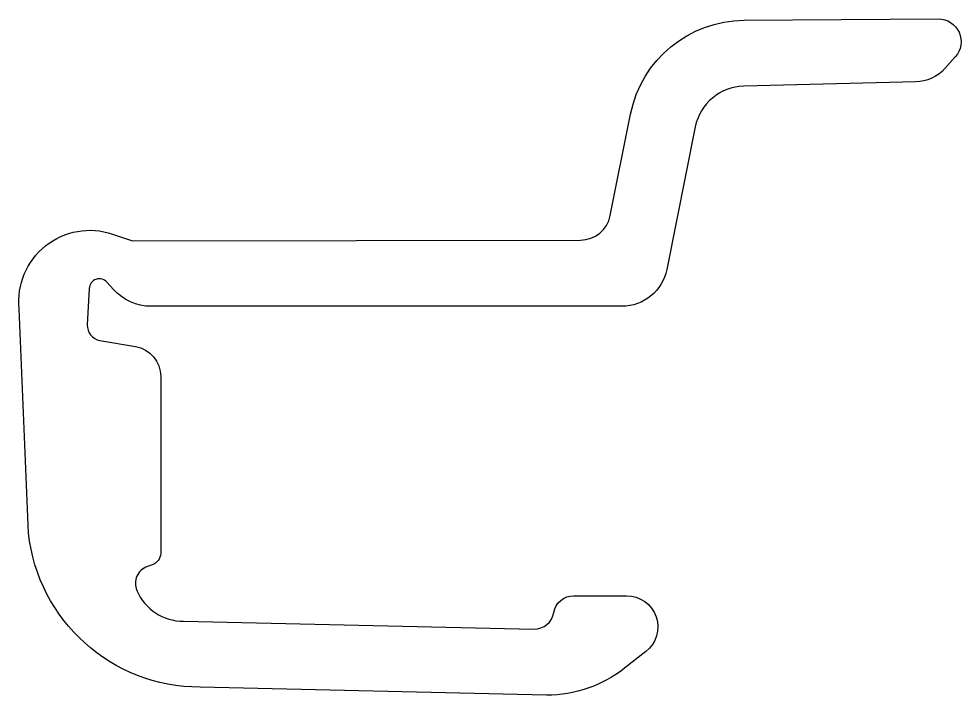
# Model space of a CAD drawing. Extents: x 174.7 to 193.3, y 231.3 to 244.7.
import ezdxf

# ---------------------------------------------------------------- set-up
doc = ezdxf.new("R2010")
doc.units = 0
doc.layers.get('0').update_dxf_attribs({"linetype": 'CONTINUOUS'})

msp = doc.modelspace()

# ---------------------------------------------------------------- linework, layer by layer
msp.add_lwpolyline([(176.075, 239.364), (176.037, 238.648, 0.380315), (176.286, 238.337), (176.986, 238.217, -0.365405), (177.485, 237.626), (177.485, 234.135, -0.30583), (177.316, 233.912), (177.221, 233.879, 0.434867), (177.012, 233.411, 0.301015), (177.933, 232.802), (184.838, 232.644, 0.363744), (185.232, 232.975, -0.363744), (185.625, 233.305), (186.666, 233.305, -0.713233), (187.046, 232.202), (186.627, 231.875, -0.167383), (185.087, 231.344), (178.26, 231.502, -0.383574), (174.879, 234.543), (174.696, 238.961, -0.546918), (176.535, 240.436), (176.925, 240.304), (185.756, 240.316, 0.357063), (186.344, 240.798), (186.745, 242.802, -0.355392), (188.984, 244.65), (192.807, 244.678, -0.651454), (193.145, 243.927), (192.941, 243.7, -0.206426), (192.366, 243.435), (188.975, 243.35, 0.350406), (188.02, 242.547), (187.457, 239.734, -0.357444), (186.574, 239.011), (177.297, 239.011, -0.212557), (176.554, 239.342), (176.423, 239.488, 0.668179)], format="xyb", close=True)

doc.saveas('drawing.dxf')
